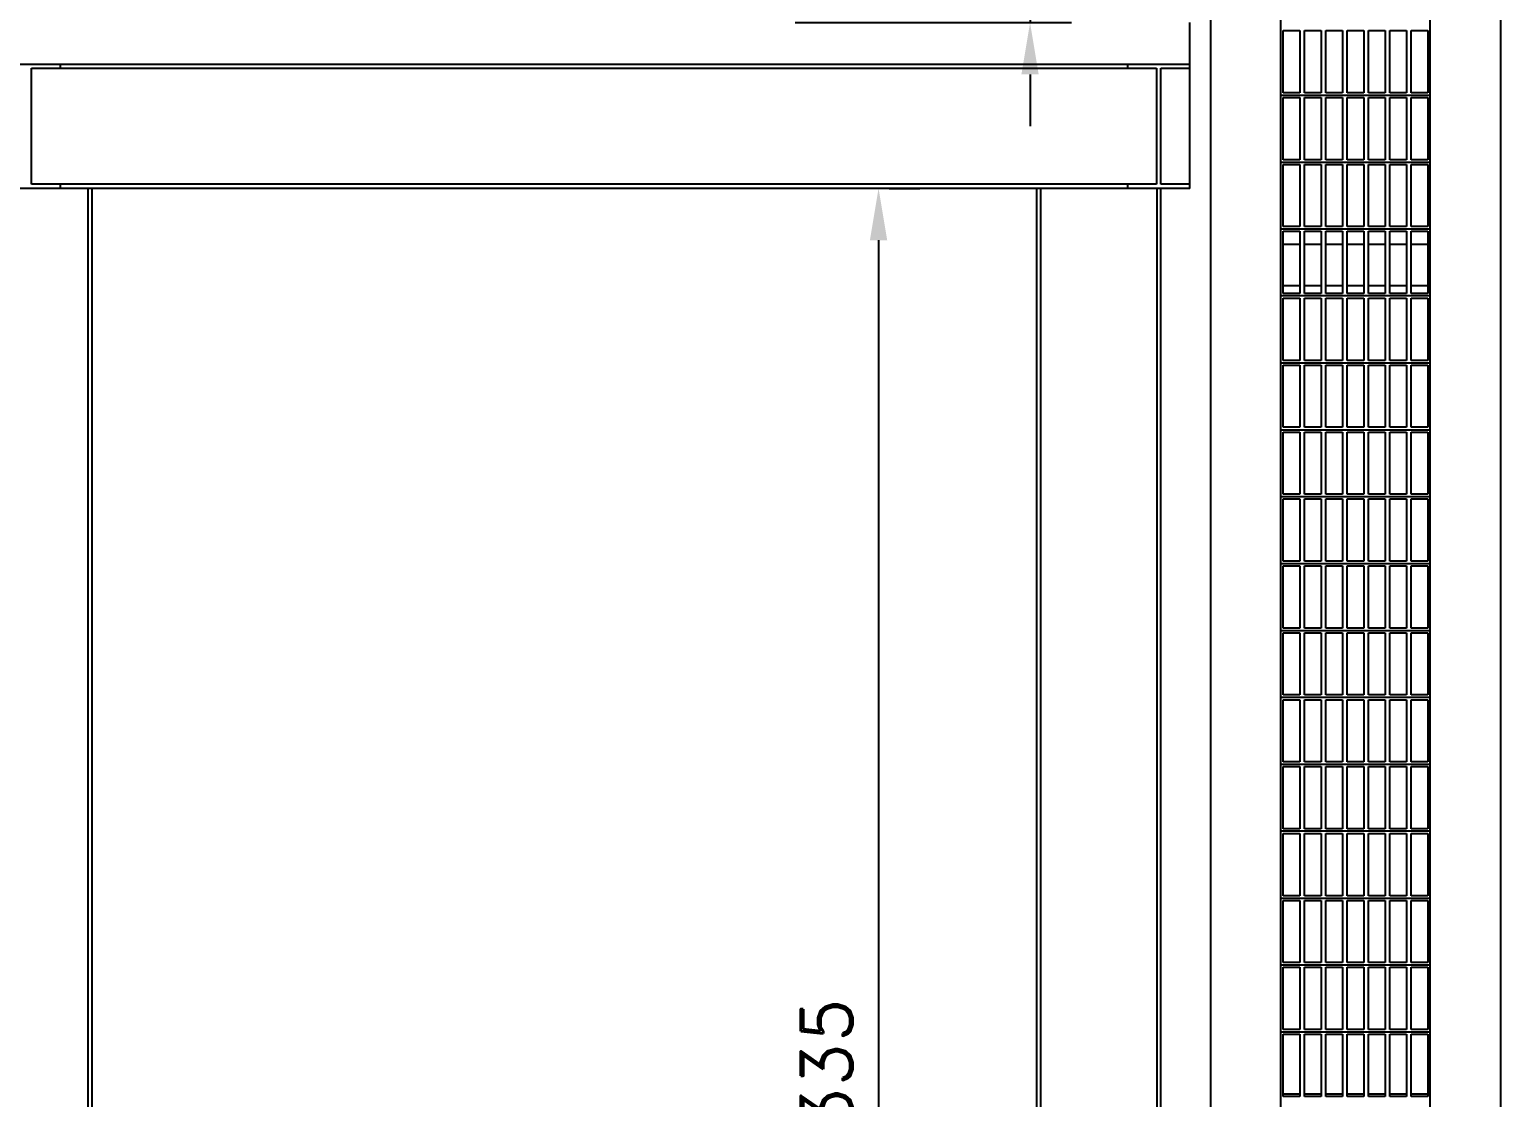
# Model space of a CAD drawing. Header units: millimetres. Extents: x -312439 to 477422, y -331570 to 212570.
# Drawn here: x 365395 to 368945, y 202822 to 205399 of the extents above; entities that cross this region are included whole.
import ezdxf

# ---------------------------------------------------------------- set-up
doc = ezdxf.new("R2010")
doc.units = ezdxf.units.MM
doc.styles.add('ROMAND', font='ROMAND.SHX')
doc.dimstyles.new('1-50 (MILIMETRO)', dxfattribs={"dimscale": 0, "dimtxt": 125, "dimasz": 125, "dimexe": 100, "dimexo": 100, "dimgap": 50, "dimtad": 0, "dimdec": 0, "dimzin": 0, "dimdsep": 46, "dimtxsty": 'ROMAND', "dimcen": -390, "dimclrd": 1, "dimclre": 1, "dimclrt": 3, "dimadec": 0, "dimazin": 0, "dimtfac": 1, "dimtdec": 0, "dimtix": 1, "dimtmove": 2, "dimatfit": 2, "dimfxl": 1, "dimtvp": 1, "dimtolj": 1, "dimtzin": 0, "dimarcsym": 0})

# ---------------------------------------------------------------- blocks, each defined once
blk = doc.blocks.new('*D165')
at = {"color": 1, "lineweight": -2, "transparency": 16777216}
for p, q in [((367809.4, 205640.4), (367809.4, 205765.4)), ((367242.6, 205515.4), (367909.4, 205515.4)), ((367809.4, 205515.4), (367809.4, 205415.4)), ((367242.6, 205415.4), (367909.4, 205415.4)), ((367809.4, 205290.4), (367809.4, 205165.4))]:
    blk.add_line(p, q, dxfattribs=at)
at = {"color": 1, "transparency": 16777216}
for points in [[(367788.5, 205640.4), (367830.2, 205640.4), (367809.4, 205515.4)], [(367788.5, 205290.4), (367830.2, 205290.4), (367809.4, 205415.4)]]:
    blk.add_solid(points, dxfattribs=at)
at = {"layer": 'Defpoints', "color": 0, "transparency": 16777216}
for p in [(367142.6, 205515.4), (367142.6, 205415.4), (367809.4, 205415.4)]:
    blk.add_point(p, dxfattribs=at)
at = {"color": 3, "transparency": 16777216, "insert": (367805.2, 205963), "char_height": 125, "attachment_point": 5, "rotation": 90, "style": 'ROMAND'}
blk.add_mtext('\\A1;100', dxfattribs=at)
blk = doc.blocks.new('*D167')
at = {"color": 1, "lineweight": -2, "transparency": 16777216}
for p, q in [((367469.5, 205015.4), (367543.8, 205015.4)), ((367443.8, 204890.4), (367443.8, 200805.5)), ((367469.5, 200680.5), (367543.8, 200680.5))]:
    blk.add_line(p, q, dxfattribs=at)
at = {"color": 1, "transparency": 16777216}
for points in [[(367423, 204890.4), (367464.7, 204890.4), (367443.8, 205015.4)], [(367423, 200805.5), (367464.7, 200805.5), (367443.8, 200680.5)]]:
    blk.add_solid(points, dxfattribs=at)
at = {"layer": 'Defpoints', "color": 0, "transparency": 16777216}
for p in [(367369.5, 205015.4), (367369.5, 200680.5), (367443.8, 200680.5)]:
    blk.add_point(p, dxfattribs=at)
at = {"color": 3, "transparency": 16777216, "insert": (367318.8, 202847.9), "char_height": 125, "attachment_point": 5, "rotation": 90, "style": 'ROMAND'}
blk.add_mtext('\\A1;4335', dxfattribs=at)

msp = doc.modelspace()

# ---------------------------------------------------------------- linework, layer by layer
at = {"color": 1, "linetype": 'Continuous', "extrusion": (0, 1, 0)}
for p, q in [((368244.798, 208130.452, 0), (368244.798, 200680.452, 0)), ((368414.798, 200380.452, 0), (368414.798, 208130.452, 0)), ((368774.798, 200530.452, 0), (368774.798, 208130.452, 0)), ((368944.798, 208130.452, 0), (368944.798, 200380.452, 0)), ((368194.798, 205015.374, 0), (368194.798, 205415.374, 0)), ((368420.514, 205396.174, 0), (368460.514, 205396.174, 0)), ((368420.514, 205246.174, 0), (368420.514, 205396.174, 0)), ((368460.514, 205396.174, 0), (368460.514, 205246.174, 0)), ((368471.942, 205396.174, 0), (368511.942, 205396.174, 0)), ((368471.942, 205246.174, 0), (368471.942, 205396.174, 0)), ((368511.942, 205396.174, 0), (368511.942, 205246.174, 0)), ((368523.37, 205396.174, 0), (368563.37, 205396.174, 0)), ((368523.37, 205246.174, 0), (368523.37, 205396.174, 0)), ((368563.37, 205396.174, 0), (368563.37, 205246.174, 0)), ((368574.798, 205396.174, 0), (368614.798, 205396.174, 0)), ((368574.798, 205246.174, 0), (368574.798, 205396.174, 0)), ((368614.798, 205396.174, 0), (368614.798, 205246.174, 0)), ((368626.226, 205396.174, 0), (368666.226, 205396.174, 0)), ((368626.226, 205246.174, 0), (368626.226, 205396.174, 0)), ((368666.226, 205396.174, 0), (368666.226, 205246.174, 0)), ((368677.654, 205396.174, 0), (368717.654, 205396.174, 0)), ((368677.654, 205246.174, 0), (368677.654, 205396.174, 0)), ((368717.654, 205396.174, 0), (368717.654, 205246.174, 0)), ((368729.082, 205396.174, 0), (368769.082, 205396.174, 0)), ((368729.082, 205246.174, 0), (368729.082, 205396.174, 0)), ((368769.082, 205396.174, 0), (368769.082, 205246.174, 0)), ((365399.798, 205305.374, 0), (368114.798, 205305.374, 0)), ((365399.798, 205025.374, 0), (365399.798, 205305.374, 0)), ((365469.798, 205305.374, 0), (365469.798, 205315.374, 0)), ((368044.798, 205315.374, 0), (368044.798, 205305.374, 0)), ((368114.798, 205305.374, 0), (368114.798, 205025.374, 0)), ((368124.798, 205305.374, 0), (368194.798, 205305.374, 0)), ((368124.798, 205025.374, 0), (368124.798, 205305.374, 0)), ((368414.798, 205240.46, 0), (368774.798, 205240.46, 0)), ((368460.514, 205246.174, 0), (368420.514, 205246.174, 0)), ((368420.514, 205234.746, 0), (368460.514, 205234.746, 0)), ((368420.514, 205084.746, 0), (368420.514, 205234.746, 0)), ((368460.514, 205234.746, 0), (368460.514, 205084.746, 0)), ((368511.942, 205246.174, 0), (368471.942, 205246.174, 0)), ((368471.942, 205234.746, 0), (368511.942, 205234.746, 0)), ((368471.942, 205084.746, 0), (368471.942, 205234.746, 0)), ((368511.942, 205234.746, 0), (368511.942, 205084.746, 0)), ((368563.37, 205246.174, 0), (368523.37, 205246.174, 0)), ((368523.37, 205234.746, 0), (368563.37, 205234.746, 0)), ((368523.37, 205084.746, 0), (368523.37, 205234.746, 0)), ((368563.37, 205234.746, 0), (368563.37, 205084.746, 0)), ((368614.798, 205246.174, 0), (368574.798, 205246.174, 0)), ((368574.798, 205234.746, 0), (368614.798, 205234.746, 0)), ((368574.798, 205084.746, 0), (368574.798, 205234.746, 0)), ((368614.798, 205234.746, 0), (368614.798, 205084.746, 0)), ((368666.226, 205246.174, 0), (368626.226, 205246.174, 0)), ((368626.226, 205234.746, 0), (368666.226, 205234.746, 0)), ((368626.226, 205084.746, 0), (368626.226, 205234.746, 0)), ((368666.226, 205234.746, 0), (368666.226, 205084.746, 0)), ((368717.654, 205246.174, 0), (368677.654, 205246.174, 0)), ((368677.654, 205234.746, 0), (368717.654, 205234.746, 0)), ((368677.654, 205084.746, 0), (368677.654, 205234.746, 0)), ((368717.654, 205234.746, 0), (368717.654, 205084.746, 0)), ((368769.082, 205246.174, 0), (368729.082, 205246.174, 0)), ((368729.082, 205234.746, 0), (368769.082, 205234.746, 0)), ((368729.082, 205084.746, 0), (368729.082, 205234.746, 0)), ((368769.082, 205234.746, 0), (368769.082, 205084.746, 0)), ((368460.514, 205084.746, 0), (368420.514, 205084.746, 0)), ((368511.942, 205084.746, 0), (368471.942, 205084.746, 0)), ((368563.37, 205084.746, 0), (368523.37, 205084.746, 0)), ((368614.798, 205084.746, 0), (368574.798, 205084.746, 0)), ((368666.226, 205084.746, 0), (368626.226, 205084.746, 0)), ((368717.654, 205084.746, 0), (368677.654, 205084.746, 0)), ((368769.082, 205084.746, 0), (368729.082, 205084.746, 0)), ((368414.798, 205079.032, 0), (368774.798, 205079.032, 0)), ((368420.514, 205073.318, 0), (368460.514, 205073.318, 0)), ((368420.514, 204923.318, 0), (368420.514, 205073.318, 0)), ((368460.514, 205073.318, 0), (368460.514, 204923.318, 0)), ((368471.942, 205073.318, 0), (368511.942, 205073.318, 0)), ((368471.942, 204923.318, 0), (368471.942, 205073.318, 0)), ((368511.942, 205073.318, 0), (368511.942, 204923.318, 0)), ((368523.37, 205073.318, 0), (368563.37, 205073.318, 0)), ((368523.37, 204923.318, 0), (368523.37, 205073.318, 0)), ((368563.37, 205073.318, 0), (368563.37, 204923.318, 0)), ((368574.798, 205073.318, 0), (368614.798, 205073.318, 0)), ((368574.798, 204923.318, 0), (368574.798, 205073.318, 0)), ((368614.798, 205073.318, 0), (368614.798, 204923.318, 0)), ((368626.226, 205073.318, 0), (368666.226, 205073.318, 0)), ((368626.226, 204923.318, 0), (368626.226, 205073.318, 0)), ((368666.226, 205073.318, 0), (368666.226, 204923.318, 0)), ((368677.654, 205073.318, 0), (368717.654, 205073.318, 0)), ((368677.654, 204923.318, 0), (368677.654, 205073.318, 0)), ((368717.654, 205073.318, 0), (368717.654, 204923.318, 0)), ((368729.082, 205073.318, 0), (368769.082, 205073.318, 0)), ((368729.082, 204923.318, 0), (368729.082, 205073.318, 0)), ((368769.082, 205073.318, 0), (368769.082, 204923.318, 0)), ((367835.172, 205015.374, 0), (358286.418, 205015.374, 0)), ((368114.798, 205025.374, 0), (365399.798, 205025.374, 0)), ((365469.798, 205015.374, 0), (365469.798, 205025.374, 0)), ((365536.114, 205015.374, 0), (365536.114, 200690.452, 0)), ((367825.172, 205015.374, 0), (365546.114, 205015.374, 0)), ((365546.114, 200690.452, 0), (365546.114, 205015.374, 0)), ((367825.172, 205015.374, 0), (367825.172, 200690.452, 0)), ((368194.798, 205015.374, 0), (367835.172, 205015.374, 0)), ((367835.172, 200690.452, 0), (367835.172, 205015.374, 0)), ((368044.798, 205025.374, 0), (368044.798, 205015.374, 0)), ((368115.172, 205015.374, 0), (368115.172, 200690.452, 0)), ((368194.798, 205025.374, 0), (368124.798, 205025.374, 0)), ((368125.172, 200690.452, 0), (368125.172, 205015.374, 0)), ((368414.798, 204917.604, 0), (368774.798, 204917.604, 0)), ((368460.514, 204923.318, 0), (368420.514, 204923.318, 0)), ((368420.514, 204911.89, 0), (368460.514, 204911.89, 0)), ((368420.514, 204761.89, 0), (368420.514, 204911.89, 0)), ((368460.514, 204911.89, 0), (368460.514, 204761.89, 0)), ((368511.942, 204923.318, 0), (368471.942, 204923.318, 0)), ((368471.942, 204911.89, 0), (368511.942, 204911.89, 0)), ((368471.942, 204761.89, 0), (368471.942, 204911.89, 0)), ((368511.942, 204911.89, 0), (368511.942, 204761.89, 0)), ((368563.37, 204923.318, 0), (368523.37, 204923.318, 0)), ((368523.37, 204911.89, 0), (368563.37, 204911.89, 0)), ((368523.37, 204761.89, 0), (368523.37, 204911.89, 0)), ((368563.37, 204911.89, 0), (368563.37, 204761.89, 0)), ((368614.798, 204923.318, 0), (368574.798, 204923.318, 0)), ((368574.798, 204911.89, 0), (368614.798, 204911.89, 0)), ((368574.798, 204761.89, 0), (368574.798, 204911.89, 0)), ((368614.798, 204911.89, 0), (368614.798, 204761.89, 0)), ((368666.226, 204923.318, 0), (368626.226, 204923.318, 0)), ((368626.226, 204911.89, 0), (368666.226, 204911.89, 0)), ((368626.226, 204761.89, 0), (368626.226, 204911.89, 0)), ((368666.226, 204911.89, 0), (368666.226, 204761.89, 0)), ((368717.654, 204923.318, 0), (368677.654, 204923.318, 0)), ((368677.654, 204911.89, 0), (368717.654, 204911.89, 0)), ((368677.654, 204761.89, 0), (368677.654, 204911.89, 0)), ((368717.654, 204911.89, 0), (368717.654, 204761.89, 0)), ((368769.082, 204923.318, 0), (368729.082, 204923.318, 0)), ((368729.082, 204911.89, 0), (368769.082, 204911.89, 0)), ((368729.082, 204761.89, 0), (368729.082, 204911.89, 0)), ((368769.082, 204911.89, 0), (368769.082, 204761.89, 0)), ((368460.514, 204880.452, 0), (368420.514, 204880.452, 0)), ((368511.942, 204880.452, 0), (368471.942, 204880.452, 0)), ((368563.37, 204880.452, 0), (368523.37, 204880.452, 0)), ((368614.798, 204880.452, 0), (368574.798, 204880.452, 0)), ((368666.226, 204880.452, 0), (368626.226, 204880.452, 0)), ((368717.654, 204880.452, 0), (368677.654, 204880.452, 0)), ((368769.082, 204880.452, 0), (368729.082, 204880.452, 0)), ((368460.514, 204780.452, 0), (368420.514, 204780.452, 0)), ((368511.942, 204780.452, 0), (368471.942, 204780.452, 0)), ((368563.37, 204780.452, 0), (368523.37, 204780.452, 0)), ((368614.798, 204780.452, 0), (368574.798, 204780.452, 0)), ((368666.226, 204780.452, 0), (368626.226, 204780.452, 0)), ((368717.654, 204780.452, 0), (368677.654, 204780.452, 0)), ((368769.082, 204780.452, 0), (368729.082, 204780.452, 0)), ((368774.798, 204756.176, 0), (368414.798, 204756.176, 0)), ((368460.514, 204761.89, 0), (368420.514, 204761.89, 0)), ((368420.514, 204750.462, 0), (368460.514, 204750.462, 0)), ((368420.514, 204600.462, 0), (368420.514, 204750.462, 0)), ((368460.514, 204750.462, 0), (368460.514, 204600.462, 0)), ((368511.942, 204761.89, 0), (368471.942, 204761.89, 0)), ((368471.942, 204750.462, 0), (368511.942, 204750.462, 0)), ((368471.942, 204600.462, 0), (368471.942, 204750.462, 0)), ((368511.942, 204750.462, 0), (368511.942, 204600.462, 0)), ((368563.37, 204761.89, 0), (368523.37, 204761.89, 0)), ((368523.37, 204750.462, 0), (368563.37, 204750.462, 0)), ((368523.37, 204600.462, 0), (368523.37, 204750.462, 0)), ((368563.37, 204750.462, 0), (368563.37, 204600.462, 0)), ((368614.798, 204761.89, 0), (368574.798, 204761.89, 0)), ((368574.798, 204750.462, 0), (368614.798, 204750.462, 0)), ((368574.798, 204600.462, 0), (368574.798, 204750.462, 0)), ((368614.798, 204750.462, 0), (368614.798, 204600.462, 0)), ((368666.226, 204761.89, 0), (368626.226, 204761.89, 0)), ((368626.226, 204750.462, 0), (368666.226, 204750.462, 0)), ((368626.226, 204600.462, 0), (368626.226, 204750.462, 0)), ((368666.226, 204750.462, 0), (368666.226, 204600.462, 0)), ((368717.654, 204761.89, 0), (368677.654, 204761.89, 0)), ((368677.654, 204750.462, 0), (368717.654, 204750.462, 0)), ((368677.654, 204600.462, 0), (368677.654, 204750.462, 0)), ((368717.654, 204750.462, 0), (368717.654, 204600.462, 0)), ((368769.082, 204761.89, 0), (368729.082, 204761.89, 0)), ((368729.082, 204750.462, 0), (368769.082, 204750.462, 0)), ((368729.082, 204600.462, 0), (368729.082, 204750.462, 0)), ((368769.082, 204750.462, 0), (368769.082, 204600.462, 0)), ((368414.798, 204594.748, 0), (368774.798, 204594.748, 0)), ((368460.514, 204600.462, 0), (368420.514, 204600.462, 0)), ((368420.514, 204589.034, 0), (368460.514, 204589.034, 0)), ((368420.514, 204439.034, 0), (368420.514, 204589.034, 0)), ((368460.514, 204589.034, 0), (368460.514, 204439.034, 0)), ((368511.942, 204600.462, 0), (368471.942, 204600.462, 0)), ((368471.942, 204589.034, 0), (368511.942, 204589.034, 0)), ((368471.942, 204439.034, 0), (368471.942, 204589.034, 0)), ((368511.942, 204589.034, 0), (368511.942, 204439.034, 0)), ((368563.37, 204600.462, 0), (368523.37, 204600.462, 0)), ((368523.37, 204589.034, 0), (368563.37, 204589.034, 0)), ((368523.37, 204439.034, 0), (368523.37, 204589.034, 0)), ((368563.37, 204589.034, 0), (368563.37, 204439.034, 0)), ((368614.798, 204600.462, 0), (368574.798, 204600.462, 0)), ((368574.798, 204589.034, 0), (368614.798, 204589.034, 0)), ((368574.798, 204439.034, 0), (368574.798, 204589.034, 0)), ((368614.798, 204589.034, 0), (368614.798, 204439.034, 0)), ((368666.226, 204600.462, 0), (368626.226, 204600.462, 0)), ((368626.226, 204589.034, 0), (368666.226, 204589.034, 0)), ((368626.226, 204439.034, 0), (368626.226, 204589.034, 0)), ((368666.226, 204589.034, 0), (368666.226, 204439.034, 0)), ((368717.654, 204600.462, 0), (368677.654, 204600.462, 0)), ((368677.654, 204589.034, 0), (368717.654, 204589.034, 0)), ((368677.654, 204439.034, 0), (368677.654, 204589.034, 0)), ((368717.654, 204589.034, 0), (368717.654, 204439.034, 0)), ((368769.082, 204600.462, 0), (368729.082, 204600.462, 0)), ((368729.082, 204589.034, 0), (368769.082, 204589.034, 0)), ((368729.082, 204439.034, 0), (368729.082, 204589.034, 0)), ((368769.082, 204589.034, 0), (368769.082, 204439.034, 0)), ((368414.798, 204433.32, 0), (368774.798, 204433.32, 0)), ((368460.514, 204439.034, 0), (368420.514, 204439.034, 0)), ((368420.514, 204427.606, 0), (368460.514, 204427.606, 0)), ((368420.514, 204277.606, 0), (368420.514, 204427.606, 0)), ((368460.514, 204427.606, 0), (368460.514, 204277.606, 0)), ((368511.942, 204439.034, 0), (368471.942, 204439.034, 0)), ((368471.942, 204427.606, 0), (368511.942, 204427.606, 0)), ((368471.942, 204277.606, 0), (368471.942, 204427.606, 0)), ((368511.942, 204427.606, 0), (368511.942, 204277.606, 0)), ((368563.37, 204439.034, 0), (368523.37, 204439.034, 0)), ((368523.37, 204427.606, 0), (368563.37, 204427.606, 0)), ((368523.37, 204277.606, 0), (368523.37, 204427.606, 0)), ((368563.37, 204427.606, 0), (368563.37, 204277.606, 0)), ((368614.798, 204439.034, 0), (368574.798, 204439.034, 0)), ((368574.798, 204427.606, 0), (368614.798, 204427.606, 0)), ((368574.798, 204277.606, 0), (368574.798, 204427.606, 0)), ((368614.798, 204427.606, 0), (368614.798, 204277.606, 0)), ((368666.226, 204439.034, 0), (368626.226, 204439.034, 0)), ((368626.226, 204427.606, 0), (368666.226, 204427.606, 0)), ((368626.226, 204277.606, 0), (368626.226, 204427.606, 0)), ((368666.226, 204427.606, 0), (368666.226, 204277.606, 0)), ((368717.654, 204439.034, 0), (368677.654, 204439.034, 0)), ((368677.654, 204427.606, 0), (368717.654, 204427.606, 0)), ((368677.654, 204277.606, 0), (368677.654, 204427.606, 0)), ((368717.654, 204427.606, 0), (368717.654, 204277.606, 0)), ((368769.082, 204439.034, 0), (368729.082, 204439.034, 0)), ((368729.082, 204427.606, 0), (368769.082, 204427.606, 0)), ((368729.082, 204277.606, 0), (368729.082, 204427.606, 0)), ((368769.082, 204427.606, 0), (368769.082, 204277.606, 0)), ((368414.798, 204271.892, 0), (368774.798, 204271.892, 0)), ((368460.514, 204277.606, 0), (368420.514, 204277.606, 0)), ((368511.942, 204277.606, 0), (368471.942, 204277.606, 0)), ((368563.37, 204277.606, 0), (368523.37, 204277.606, 0)), ((368614.798, 204277.606, 0), (368574.798, 204277.606, 0)), ((368666.226, 204277.606, 0), (368626.226, 204277.606, 0)), ((368717.654, 204277.606, 0), (368677.654, 204277.606, 0)), ((368769.082, 204277.606, 0), (368729.082, 204277.606, 0)), ((368420.514, 204266.178, 0), (368460.514, 204266.178, 0)), ((368420.514, 204116.178, 0), (368420.514, 204266.178, 0)), ((368460.514, 204266.178, 0), (368460.514, 204116.178, 0)), ((368471.942, 204266.178, 0), (368511.942, 204266.178, 0)), ((368471.942, 204116.178, 0), (368471.942, 204266.178, 0)), ((368511.942, 204266.178, 0), (368511.942, 204116.178, 0)), ((368523.37, 204266.178, 0), (368563.37, 204266.178, 0)), ((368523.37, 204116.178, 0), (368523.37, 204266.178, 0)), ((368563.37, 204266.178, 0), (368563.37, 204116.178, 0)), ((368574.798, 204266.178, 0), (368614.798, 204266.178, 0)), ((368574.798, 204116.178, 0), (368574.798, 204266.178, 0)), ((368614.798, 204266.178, 0), (368614.798, 204116.178, 0)), ((368626.226, 204266.178, 0), (368666.226, 204266.178, 0)), ((368626.226, 204116.178, 0), (368626.226, 204266.178, 0)), ((368666.226, 204266.178, 0), (368666.226, 204116.178, 0)), ((368677.654, 204266.178, 0), (368717.654, 204266.178, 0)), ((368677.654, 204116.178, 0), (368677.654, 204266.178, 0)), ((368717.654, 204266.178, 0), (368717.654, 204116.178, 0)), ((368729.082, 204266.178, 0), (368769.082, 204266.178, 0)), ((368729.082, 204116.178, 0), (368729.082, 204266.178, 0)), ((368769.082, 204266.178, 0), (368769.082, 204116.178, 0)), ((368414.798, 204110.464, 0), (368774.798, 204110.464, 0)), ((368460.514, 204116.178, 0), (368420.514, 204116.178, 0)), ((368420.514, 204104.75, 0), (368460.514, 204104.75, 0)), ((368420.514, 203954.75, 0), (368420.514, 204104.75, 0)), ((368460.514, 204104.75, 0), (368460.514, 203954.75, 0)), ((368511.942, 204116.178, 0), (368471.942, 204116.178, 0)), ((368471.942, 204104.75, 0), (368511.942, 204104.75, 0)), ((368471.942, 203954.75, 0), (368471.942, 204104.75, 0)), ((368511.942, 204104.75, 0), (368511.942, 203954.75, 0)), ((368563.37, 204116.178, 0), (368523.37, 204116.178, 0)), ((368523.37, 204104.75, 0), (368563.37, 204104.75, 0)), ((368523.37, 203954.75, 0), (368523.37, 204104.75, 0)), ((368563.37, 204104.75, 0), (368563.37, 203954.75, 0)), ((368614.798, 204116.178, 0), (368574.798, 204116.178, 0)), ((368574.798, 204104.75, 0), (368614.798, 204104.75, 0)), ((368574.798, 203954.75, 0), (368574.798, 204104.75, 0)), ((368614.798, 204104.75, 0), (368614.798, 203954.75, 0)), ((368666.226, 204116.178, 0), (368626.226, 204116.178, 0)), ((368626.226, 204104.75, 0), (368666.226, 204104.75, 0)), ((368626.226, 203954.75, 0), (368626.226, 204104.75, 0)), ((368666.226, 204104.75, 0), (368666.226, 203954.75, 0)), ((368717.654, 204116.178, 0), (368677.654, 204116.178, 0)), ((368677.654, 204104.75, 0), (368717.654, 204104.75, 0)), ((368677.654, 203954.75, 0), (368677.654, 204104.75, 0)), ((368717.654, 204104.75, 0), (368717.654, 203954.75, 0)), ((368769.082, 204116.178, 0), (368729.082, 204116.178, 0)), ((368729.082, 204104.75, 0), (368769.082, 204104.75, 0)), ((368729.082, 203954.75, 0), (368729.082, 204104.75, 0)), ((368769.082, 204104.75, 0), (368769.082, 203954.75, 0)), ((368414.798, 203949.036, 0), (368774.798, 203949.036, 0)), ((368460.514, 203954.75, 0), (368420.514, 203954.75, 0)), ((368511.942, 203954.75, 0), (368471.942, 203954.75, 0)), ((368563.37, 203954.75, 0), (368523.37, 203954.75, 0)), ((368614.798, 203954.75, 0), (368574.798, 203954.75, 0)), ((368666.226, 203954.75, 0), (368626.226, 203954.75, 0)), ((368717.654, 203954.75, 0), (368677.654, 203954.75, 0)), ((368769.082, 203954.75, 0), (368729.082, 203954.75, 0)), ((368420.514, 203943.322, 0), (368460.514, 203943.322, 0)), ((368420.514, 203793.322, 0), (368420.514, 203943.322, 0)), ((368460.514, 203943.322, 0), (368460.514, 203793.322, 0)), ((368471.942, 203943.322, 0), (368511.942, 203943.322, 0)), ((368471.942, 203793.322, 0), (368471.942, 203943.322, 0)), ((368511.942, 203943.322, 0), (368511.942, 203793.322, 0)), ((368523.37, 203943.322, 0), (368563.37, 203943.322, 0)), ((368523.37, 203793.322, 0), (368523.37, 203943.322, 0)), ((368563.37, 203943.322, 0), (368563.37, 203793.322, 0)), ((368574.798, 203943.322, 0), (368614.798, 203943.322, 0)), ((368574.798, 203793.322, 0), (368574.798, 203943.322, 0)), ((368614.798, 203943.322, 0), (368614.798, 203793.322, 0)), ((368626.226, 203943.322, 0), (368666.226, 203943.322, 0)), ((368626.226, 203793.322, 0), (368626.226, 203943.322, 0)), ((368666.226, 203943.322, 0), (368666.226, 203793.322, 0)), ((368677.654, 203943.322, 0), (368717.654, 203943.322, 0)), ((368677.654, 203793.322, 0), (368677.654, 203943.322, 0)), ((368717.654, 203943.322, 0), (368717.654, 203793.322, 0)), ((368729.082, 203943.322, 0), (368769.082, 203943.322, 0)), ((368729.082, 203793.322, 0), (368729.082, 203943.322, 0)), ((368769.082, 203943.322, 0), (368769.082, 203793.322, 0)), ((368414.798, 203787.608, 0), (368774.798, 203787.608, 0)), ((368460.514, 203793.322, 0), (368420.514, 203793.322, 0)), ((368420.514, 203781.894, 0), (368460.514, 203781.894, 0)), ((368420.514, 203631.894, 0), (368420.514, 203781.894, 0)), ((368460.514, 203781.894, 0), (368460.514, 203631.894, 0)), ((368511.942, 203793.322, 0), (368471.942, 203793.322, 0)), ((368471.942, 203781.894, 0), (368511.942, 203781.894, 0)), ((368471.942, 203631.894, 0), (368471.942, 203781.894, 0)), ((368511.942, 203781.894, 0), (368511.942, 203631.894, 0)), ((368563.37, 203793.322, 0), (368523.37, 203793.322, 0)), ((368523.37, 203781.894, 0), (368563.37, 203781.894, 0)), ((368523.37, 203631.894, 0), (368523.37, 203781.894, 0)), ((368563.37, 203781.894, 0), (368563.37, 203631.894, 0)), ((368614.798, 203793.322, 0), (368574.798, 203793.322, 0)), ((368574.798, 203781.894, 0), (368614.798, 203781.894, 0)), ((368574.798, 203631.894, 0), (368574.798, 203781.894, 0)), ((368614.798, 203781.894, 0), (368614.798, 203631.894, 0)), ((368666.226, 203793.322, 0), (368626.226, 203793.322, 0)), ((368626.226, 203781.894, 0), (368666.226, 203781.894, 0)), ((368626.226, 203631.894, 0), (368626.226, 203781.894, 0)), ((368666.226, 203781.894, 0), (368666.226, 203631.894, 0)), ((368717.654, 203793.322, 0), (368677.654, 203793.322, 0)), ((368677.654, 203781.894, 0), (368717.654, 203781.894, 0)), ((368677.654, 203631.894, 0), (368677.654, 203781.894, 0)), ((368717.654, 203781.894, 0), (368717.654, 203631.894, 0)), ((368769.082, 203793.322, 0), (368729.082, 203793.322, 0)), ((368729.082, 203781.894, 0), (368769.082, 203781.894, 0)), ((368729.082, 203631.894, 0), (368729.082, 203781.894, 0)), ((368769.082, 203781.894, 0), (368769.082, 203631.894, 0)), ((368460.514, 203631.894, 0), (368420.514, 203631.894, 0)), ((368511.942, 203631.894, 0), (368471.942, 203631.894, 0)), ((368563.37, 203631.894, 0), (368523.37, 203631.894, 0)), ((368614.798, 203631.894, 0), (368574.798, 203631.894, 0)), ((368666.226, 203631.894, 0), (368626.226, 203631.894, 0)), ((368717.654, 203631.894, 0), (368677.654, 203631.894, 0)), ((368769.082, 203631.894, 0), (368729.082, 203631.894, 0)), ((368414.798, 203626.18, 0), (368774.798, 203626.18, 0)), ((368420.514, 203620.466, 0), (368460.514, 203620.466, 0)), ((368420.514, 203470.466, 0), (368420.514, 203620.466, 0)), ((368460.514, 203620.466, 0), (368460.514, 203470.466, 0)), ((368471.942, 203620.466, 0), (368511.942, 203620.466, 0)), ((368471.942, 203470.466, 0), (368471.942, 203620.466, 0)), ((368511.942, 203620.466, 0), (368511.942, 203470.466, 0)), ((368523.37, 203620.466, 0), (368563.37, 203620.466, 0)), ((368523.37, 203470.466, 0), (368523.37, 203620.466, 0)), ((368563.37, 203620.466, 0), (368563.37, 203470.466, 0)), ((368574.798, 203620.466, 0), (368614.798, 203620.466, 0)), ((368574.798, 203470.466, 0), (368574.798, 203620.466, 0)), ((368614.798, 203620.466, 0), (368614.798, 203470.466, 0)), ((368626.226, 203620.466, 0), (368666.226, 203620.466, 0)), ((368626.226, 203470.466, 0), (368626.226, 203620.466, 0)), ((368666.226, 203620.466, 0), (368666.226, 203470.466, 0)), ((368677.654, 203620.466, 0), (368717.654, 203620.466, 0)), ((368677.654, 203470.466, 0), (368677.654, 203620.466, 0)), ((368717.654, 203620.466, 0), (368717.654, 203470.466, 0)), ((368729.082, 203620.466, 0), (368769.082, 203620.466, 0)), ((368729.082, 203470.466, 0), (368729.082, 203620.466, 0)), ((368769.082, 203620.466, 0), (368769.082, 203470.466, 0)), ((368774.798, 203464.752, 0), (368414.798, 203464.752, 0)), ((368460.514, 203470.466, 0), (368420.514, 203470.466, 0)), ((368420.514, 203459.038, 0), (368460.514, 203459.038, 0)), ((368420.514, 203309.038, 0), (368420.514, 203459.038, 0)), ((368460.514, 203459.038, 0), (368460.514, 203309.038, 0)), ((368511.942, 203470.466, 0), (368471.942, 203470.466, 0)), ((368471.942, 203459.038, 0), (368511.942, 203459.038, 0)), ((368471.942, 203309.038, 0), (368471.942, 203459.038, 0)), ((368511.942, 203459.038, 0), (368511.942, 203309.038, 0)), ((368563.37, 203470.466, 0), (368523.37, 203470.466, 0)), ((368523.37, 203459.038, 0), (368563.37, 203459.038, 0)), ((368523.37, 203309.038, 0), (368523.37, 203459.038, 0)), ((368563.37, 203459.038, 0), (368563.37, 203309.038, 0)), ((368614.798, 203470.466, 0), (368574.798, 203470.466, 0)), ((368574.798, 203459.038, 0), (368614.798, 203459.038, 0)), ((368574.798, 203309.038, 0), (368574.798, 203459.038, 0)), ((368614.798, 203459.038, 0), (368614.798, 203309.038, 0)), ((368666.226, 203470.466, 0), (368626.226, 203470.466, 0)), ((368626.226, 203459.038, 0), (368666.226, 203459.038, 0)), ((368626.226, 203309.038, 0), (368626.226, 203459.038, 0)), ((368666.226, 203459.038, 0), (368666.226, 203309.038, 0)), ((368717.654, 203470.466, 0), (368677.654, 203470.466, 0)), ((368677.654, 203459.038, 0), (368717.654, 203459.038, 0)), ((368677.654, 203309.038, 0), (368677.654, 203459.038, 0)), ((368717.654, 203459.038, 0), (368717.654, 203309.038, 0)), ((368769.082, 203470.466, 0), (368729.082, 203470.466, 0)), ((368729.082, 203459.038, 0), (368769.082, 203459.038, 0)), ((368729.082, 203309.038, 0), (368729.082, 203459.038, 0)), ((368769.082, 203459.038, 0), (368769.082, 203309.038, 0)), ((368460.514, 203309.038, 0), (368420.514, 203309.038, 0)), ((368511.942, 203309.038, 0), (368471.942, 203309.038, 0)), ((368563.37, 203309.038, 0), (368523.37, 203309.038, 0)), ((368614.798, 203309.038, 0), (368574.798, 203309.038, 0)), ((368666.226, 203309.038, 0), (368626.226, 203309.038, 0)), ((368717.654, 203309.038, 0), (368677.654, 203309.038, 0)), ((368769.082, 203309.038, 0), (368729.082, 203309.038, 0)), ((368414.798, 203303.324, 0), (368774.798, 203303.324, 0)), ((368420.514, 203297.61, 0), (368460.514, 203297.61, 0)), ((368420.514, 203147.61, 0), (368420.514, 203297.61, 0)), ((368460.514, 203297.61, 0), (368460.514, 203147.61, 0)), ((368471.942, 203297.61, 0), (368511.942, 203297.61, 0)), ((368471.942, 203147.61, 0), (368471.942, 203297.61, 0)), ((368511.942, 203297.61, 0), (368511.942, 203147.61, 0)), ((368523.37, 203297.61, 0), (368563.37, 203297.61, 0)), ((368523.37, 203147.61, 0), (368523.37, 203297.61, 0)), ((368563.37, 203297.61, 0), (368563.37, 203147.61, 0)), ((368574.798, 203297.61, 0), (368614.798, 203297.61, 0)), ((368574.798, 203147.61, 0), (368574.798, 203297.61, 0)), ((368614.798, 203297.61, 0), (368614.798, 203147.61, 0)), ((368626.226, 203297.61, 0), (368666.226, 203297.61, 0)), ((368626.226, 203147.61, 0), (368626.226, 203297.61, 0)), ((368666.226, 203297.61, 0), (368666.226, 203147.61, 0)), ((368677.654, 203297.61, 0), (368717.654, 203297.61, 0)), ((368677.654, 203147.61, 0), (368677.654, 203297.61, 0)), ((368717.654, 203297.61, 0), (368717.654, 203147.61, 0)), ((368729.082, 203297.61, 0), (368769.082, 203297.61, 0)), ((368729.082, 203147.61, 0), (368729.082, 203297.61, 0)), ((368769.082, 203297.61, 0), (368769.082, 203147.61, 0)), ((368414.798, 203141.896, 0), (368774.798, 203141.896, 0)), ((368460.514, 203147.61, 0), (368420.514, 203147.61, 0)), ((368420.514, 203136.182, 0), (368460.514, 203136.182, 0)), ((368420.514, 202986.182, 0), (368420.514, 203136.182, 0)), ((368460.514, 203136.182, 0), (368460.514, 202986.182, 0)), ((368511.942, 203147.61, 0), (368471.942, 203147.61, 0)), ((368471.942, 203136.182, 0), (368511.942, 203136.182, 0)), ((368471.942, 202986.182, 0), (368471.942, 203136.182, 0)), ((368511.942, 203136.182, 0), (368511.942, 202986.182, 0)), ((368563.37, 203147.61, 0), (368523.37, 203147.61, 0)), ((368523.37, 203136.182, 0), (368563.37, 203136.182, 0)), ((368523.37, 202986.182, 0), (368523.37, 203136.182, 0)), ((368563.37, 203136.182, 0), (368563.37, 202986.182, 0)), ((368614.798, 203147.61, 0), (368574.798, 203147.61, 0)), ((368574.798, 203136.182, 0), (368614.798, 203136.182, 0)), ((368574.798, 202986.182, 0), (368574.798, 203136.182, 0)), ((368614.798, 203136.182, 0), (368614.798, 202986.182, 0)), ((368666.226, 203147.61, 0), (368626.226, 203147.61, 0)), ((368626.226, 203136.182, 0), (368666.226, 203136.182, 0)), ((368626.226, 202986.182, 0), (368626.226, 203136.182, 0)), ((368666.226, 203136.182, 0), (368666.226, 202986.182, 0)), ((368717.654, 203147.61, 0), (368677.654, 203147.61, 0)), ((368677.654, 203136.182, 0), (368717.654, 203136.182, 0)), ((368677.654, 202986.182, 0), (368677.654, 203136.182, 0)), ((368717.654, 203136.182, 0), (368717.654, 202986.182, 0)), ((368769.082, 203147.61, 0), (368729.082, 203147.61, 0)), ((368729.082, 203136.182, 0), (368769.082, 203136.182, 0)), ((368729.082, 202986.182, 0), (368729.082, 203136.182, 0)), ((368769.082, 203136.182, 0), (368769.082, 202986.182, 0)), ((368414.798, 202980.468, 0), (368774.798, 202980.468, 0)), ((368460.514, 202986.182, 0), (368420.514, 202986.182, 0)), ((368420.514, 202974.754, 0), (368460.514, 202974.754, 0)), ((368420.514, 202824.754, 0), (368420.514, 202974.754, 0)), ((368460.514, 202974.754, 0), (368460.514, 202824.754, 0)), ((368511.942, 202986.182, 0), (368471.942, 202986.182, 0)), ((368471.942, 202974.754, 0), (368511.942, 202974.754, 0)), ((368471.942, 202824.754, 0), (368471.942, 202974.754, 0)), ((368511.942, 202974.754, 0), (368511.942, 202824.754, 0)), ((368563.37, 202986.182, 0), (368523.37, 202986.182, 0)), ((368523.37, 202974.754, 0), (368563.37, 202974.754, 0)), ((368523.37, 202824.754, 0), (368523.37, 202974.754, 0)), ((368563.37, 202974.754, 0), (368563.37, 202824.754, 0)), ((368614.798, 202986.182, 0), (368574.798, 202986.182, 0)), ((368574.798, 202974.754, 0), (368614.798, 202974.754, 0)), ((368574.798, 202824.754, 0), (368574.798, 202974.754, 0)), ((368614.798, 202974.754, 0), (368614.798, 202824.754, 0)), ((368666.226, 202986.182, 0), (368626.226, 202986.182, 0)), ((368626.226, 202974.754, 0), (368666.226, 202974.754, 0)), ((368626.226, 202824.754, 0), (368626.226, 202974.754, 0)), ((368666.226, 202974.754, 0), (368666.226, 202824.754, 0)), ((368717.654, 202986.182, 0), (368677.654, 202986.182, 0)), ((368677.654, 202974.754, 0), (368717.654, 202974.754, 0)), ((368677.654, 202824.754, 0), (368677.654, 202974.754, 0)), ((368717.654, 202974.754, 0), (368717.654, 202824.754, 0)), ((368769.082, 202986.182, 0), (368729.082, 202986.182, 0)), ((368729.082, 202974.754, 0), (368769.082, 202974.754, 0)), ((368729.082, 202824.754, 0), (368729.082, 202974.754, 0)), ((368769.082, 202974.754, 0), (368769.082, 202824.754, 0)), ((368460.514, 202830.452, 0), (368420.514, 202830.452, 0)), ((368460.514, 202824.754, 0), (368420.514, 202824.754, 0)), ((368511.942, 202830.452, 0), (368471.942, 202830.452, 0)), ((368511.942, 202824.754, 0), (368471.942, 202824.754, 0)), ((368563.37, 202830.452, 0), (368523.37, 202830.452, 0)), ((368563.37, 202824.754, 0), (368523.37, 202824.754, 0)), ((368614.798, 202830.452, 0), (368574.798, 202830.452, 0)), ((368614.798, 202824.754, 0), (368574.798, 202824.754, 0)), ((368666.226, 202830.452, 0), (368626.226, 202830.452, 0)), ((368666.226, 202824.754, 0), (368626.226, 202824.754, 0)), ((368717.654, 202830.452, 0), (368677.654, 202830.452, 0)), ((368717.654, 202824.754, 0), (368677.654, 202824.754, 0)), ((368769.082, 202830.452, 0), (368729.082, 202830.452, 0)), ((368769.082, 202824.754, 0), (368729.082, 202824.754, 0))]:
    msp.add_line(p, q, dxfattribs=at)
at = {"color": 1, "linetype": 'Continuous', "extrusion": (-1.05669e-32, 1.07679e-31, -1)}
msp.add_line((357294.798, 205315.374, 0), (368194.798, 205315.374, 0), dxfattribs=at)

# ---------------------------------------------------------------- dimensions: what is measured, and where the dimension line sits
dim = msp.add_linear_dim(base=(367809.356, 205415.374, 0), p1=(367142.558, 205515.374, 0), p2=(367142.558, 205415.374, 0), angle=90, dimstyle='1-50 (MILIMETRO)', override={"dimscale": 1})
dim.commit()
dim.dimension.update_dxf_attribs({"geometry": '*D165', "text_midpoint": (367805.243, 205963.036, 0), "dimtype": 160})
dim = msp.add_linear_dim(base=(367443.85, 200680.452, 0), p1=(367369.469, 205015.374, 0), p2=(367369.469, 200680.452, 0), angle=90, dimstyle='1-50 (MILIMETRO)', override={"dimscale": 1})
dim.commit()
dim.dimension.update_dxf_attribs({"geometry": '*D167', "text_midpoint": (367318.85, 202847.913, 0)})

doc.saveas('drawing.dxf')
